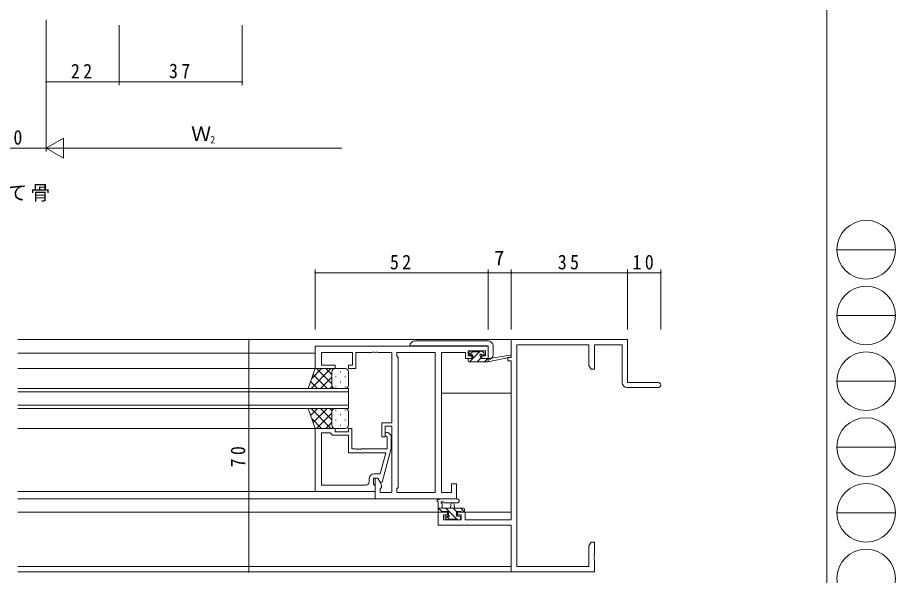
# Model space of a CAD drawing. Units: millimetres on the paper. Extents: x -397 to 397, y -282 to 282.
# Drawn here: x 132.5 to 396.7, y -156.7 to 11.2 of the extents above; entities that cross this region are included whole.
import ezdxf
from ezdxf.enums import TextEntityAlignment as Align

# ---------------------------------------------------------------- set-up
doc = ezdxf.new("R2010")
doc.units = ezdxf.units.MM
for name, color, linetype, lineweight in [('0-1_YKK_ZWAK', 7, 'Continuous', 18), ('0-3_YKK_11', 7, 'Continuous', 18), ('0-4_YKK_12', 2, 'Continuous', 18), ('0-5_YKK_13', 4, 'Continuous', 18), ('0-6_YKK_D', 6, 'Continuous', 18)]:
    doc.layers.add(name, color=color, linetype=linetype, lineweight=lineweight)
doc.layers.add('0-2_USER1', color=7, linetype='Continuous')
doc.styles.add('ＭＳ ゴシック', font='')
doc.styles.get('ＭＳ ゴシック').set_extended_font_data('MS Gothic')

msp = doc.modelspace()

# ---------------------------------------------------------------- linework, layer by layer
at = {"layer": '0-1_YKK_ZWAK'}
for p, q in [((376.092, 279.312), (376.092, -245.688)), ((379.068, -58.704), (396.708, -58.704)), ((379.068, -78.5), (396.708, -78.5)), ((379.068, -98.296), (396.708, -98.296)), ((379.068, -118.092), (396.708, -118.092)), ((379.068, -137.888), (396.708, -137.888))]:
    msp.add_line(p, q, dxfattribs=at)
for centre in [(387.888, -58.704), (387.888, -78.5), (387.888, -98.296), (387.888, -118.092), (387.888, -137.888), (387.888, -157.684)]:
    msp.add_circle(centre, 8.82, dxfattribs=at)
at = {"layer": '0-3_YKK_11'}
for p, q in [((281.12, -85.688), (281.12, -91.188)), ((316.12, -85.688), (281.12, -85.688)), ((316.12, -98.688), (316.12, -85.688)), ((222.12, -87.688), (222.12, -94.488)), ((274.12, -87.688), (222.12, -87.688)), ((224.05, -89.618), (233.32, -89.618)), ((224.05, -93.488), (224.05, -89.618)), ((233.32, -89.618), (233.32, -93.488)), ((234.32, -89.618), (239.162, -89.618)), ((234.32, -94.488), (234.32, -89.618)), ((239.162, -89.618), (239.345, -89.498)), ((239.345, -89.498), (239.895, -89.498)), ((239.895, -89.498), (240.078, -89.618)), ((240.078, -89.618), (240.162, -89.618)), ((240.162, -89.618), (240.345, -89.498)), ((240.345, -89.498), (240.895, -89.498)), ((240.895, -89.498), (241.078, -89.618)), ((241.078, -89.618), (245.12, -89.618)), ((245.12, -89.618), (245.12, -110.788)), ((246.62, -89.618), (246.62, -90.688)), ((258.19, -89.618), (246.62, -89.618)), ((258.19, -131.758), (258.19, -89.618)), ((258.19, -131.758), (258.19, -89.618)), ((260.12, -89.618), (267.32, -89.618)), ((260.12, -131.758), (260.12, -89.618)), ((267.32, -89.618), (267.32, -90.418)), ((268.12, -89.188), (273.32, -89.188)), ((268.12, -90.688), (268.12, -89.188)), ((273.32, -89.188), (273.32, -90.688)), ((274.12, -91.488), (274.12, -87.688)), ((282.75, -87.318), (304.49, -87.318)), ((282.75, -154.058), (282.75, -87.318)), ((304.49, -87.318), (304.49, -93.596)), ((306.12, -87.318), (314.49, -87.318)), ((306.12, -94.688), (306.12, -87.318)), ((314.49, -87.318), (314.49, -98.688)), ((246.62, -90.688), (247.05, -91.118)), ((247.05, -91.118), (247.05, -130.258)), ((267.32, -90.418), (267.32, -91.488)), ((267.32, -91.488), (269.22, -91.488)), ((269.22, -90.688), (268.12, -90.688)), ((269.22, -91.488), (269.22, -90.688)), ((272.22, -90.688), (272.22, -91.488)), ((273.32, -90.688), (272.22, -90.688)), ((272.22, -91.488), (274.12, -91.488)), ((280.12, -91.188), (280.12, -92.188)), ((281.12, -91.188), (280.12, -91.188)), ((280.12, -92.188), (281.12, -92.188)), ((281.12, -92.188), (281.12, -139.958)), ((222.12, -94.488), (228.12, -94.488)), ((228.12, -93.488), (224.05, -93.488)), ((228.12, -94.488), (228.12, -93.488)), ((232.12, -93.488), (232.12, -94.488)), ((233.32, -93.488), (232.12, -93.488)), ((232.12, -94.488), (234.32, -94.488)), ((304.49, -93.596), (305.12, -94.688)), ((305.12, -94.688), (306.12, -94.688)), ((315.99, -100.188), (325.37, -100.188)), ((325.37, -98.688), (316.12, -98.688)), ((242.12, -110.788), (242.12, -114.988)), ((245.12, -110.788), (242.12, -110.788)), ((222.12, -112.488), (228.12, -112.488)), ((222.12, -131.488), (222.12, -112.488)), ((228.12, -112.488), (228.12, -113.488)), ((228.12, -113.488), (232.12, -113.488)), ((232.12, -112.488), (233.12, -112.488)), ((232.12, -113.488), (232.12, -112.488)), ((233.12, -112.488), (233.12, -118.588)), ((243.12, -111.788), (245.12, -111.788)), ((243.12, -114.988), (243.12, -111.788)), ((245.12, -111.788), (245.12, -131.758)), ((224.05, -113.788), (224.05, -129.558)), ((226.62, -113.788), (224.05, -113.788)), ((224.05, -113.788), (224.05, -129.558)), ((226.82, -113.988), (226.62, -113.788)), ((227.32, -114.488), (226.82, -113.988)), ((232.12, -114.488), (227.32, -114.488)), ((232.12, -119.888), (232.12, -114.488)), ((242.12, -114.988), (243.12, -114.988)), ((243.72, -115.136), (243.296, -114.712)), ((243.72, -118.588), (243.72, -115.136)), ((244.144, -113.863), (244.92, -114.639)), ((244.92, -114.639), (244.92, -118.584)), ((233.12, -118.588), (234.162, -118.588)), ((234.162, -118.588), (234.345, -118.708)), ((234.345, -118.708), (234.895, -118.708)), ((234.895, -118.708), (235.078, -118.588)), ((235.078, -118.588), (235.162, -118.588)), ((235.162, -118.588), (235.345, -118.708)), ((235.345, -118.708), (235.895, -118.708)), ((235.895, -118.708), (236.078, -118.588)), ((236.078, -118.588), (243.72, -118.588)), ((244.92, -118.584), (242.213, -128.688)), ((243.328, -119.888), (232.12, -119.888)), ((241.64, -126.188), (243.328, -119.888)), ((239.82, -126.188), (241.64, -126.188)), ((238.32, -128.558), (238.32, -127.688)), ((239.62, -127.488), (239.62, -129.288)), ((240.92, -127.488), (239.62, -127.488)), ((239.62, -129.288), (239.82, -129.488)), ((240.12, -127.488), (240.12, -133.688)), ((240.92, -127.488), (240.12, -127.488)), ((242.05, -129.445), (240.92, -127.488)), ((241.613, -128.688), (240.92, -127.488)), ((242.213, -128.688), (241.613, -128.688)), ((263.12, -129.188), (263.12, -131.758)), ((264.62, -129.188), (263.12, -129.188)), ((264.62, -133.688), (264.62, -129.188)), ((240.12, -131.488), (222.12, -131.488)), ((224.05, -129.558), (237.32, -129.558)), ((239.82, -129.488), (240.12, -129.788)), ((240.12, -129.788), (240.12, -131.488)), ((241.62, -130.688), (242.05, -130.258)), ((241.62, -131.758), (241.62, -130.688)), ((245.12, -131.758), (241.62, -131.758)), ((242.05, -130.258), (242.05, -129.445)), ((247.05, -130.258), (246.62, -130.688)), ((246.62, -130.688), (246.62, -131.758)), ((246.62, -131.758), (258.19, -131.758)), ((263.12, -131.758), (260.12, -131.758)), ((240.12, -133.688), (264.62, -133.688)), ((259.12, -137.688), (259.12, -141.588)), ((261.92, -137.688), (259.12, -137.688)), ((260.75, -138.488), (261.92, -138.488)), ((260.75, -139.958), (260.75, -138.488)), ((266.02, -139.958), (260.75, -139.958)), ((261.92, -138.488), (261.92, -137.688)), ((264.92, -137.688), (264.92, -138.488)), ((267.22, -137.688), (264.92, -137.688)), ((264.92, -138.488), (266.02, -138.488)), ((266.02, -138.488), (266.02, -139.958)), ((267.22, -139.958), (267.22, -137.688)), ((281.12, -139.958), (267.22, -139.958)), ((259.12, -141.588), (281.12, -141.588)), ((281.12, -141.588), (281.12, -155.688)), ((305.12, -146.688), (304.49, -147.779)), ((304.49, -147.779), (304.49, -154.058)), ((306.12, -146.688), (305.12, -146.688)), ((306.12, -150.229), (306.12, -146.688)), ((306, -150.413), (306.12, -150.229)), ((306, -150.963), (306, -150.413)), ((306.12, -151.146), (306, -150.963)), ((306, -151.413), (306.12, -151.229)), ((306, -151.963), (306, -151.413)), ((306.12, -152.146), (306, -151.963)), ((306.12, -151.229), (306.12, -151.146)), ((306.12, -155.688), (306.12, -152.146)), ((281.12, -155.688), (306.12, -155.688)), ((304.49, -154.058), (282.75, -154.058))]:
    msp.add_line(p, q, dxfattribs=at)
for centre, radius, start, end in [((315.99, -98.688), 1.5, 180.00001, 269.99999), ((325.37, -99.438), 0.75, 269.99999, 90.00001), ((243.72, -114.288), 0.6, 44.99999, 225.00001), ((239.82, -127.688), 1.5, 90.00001, 179.99999), ((237.32, -128.558), 1, 270.00001, 359.99999)]:
    msp.add_arc(centre, radius, start, end, dxfattribs=at)
at = {"layer": '0-4_YKK_12'}
for p, q in [((132.62, -85.688), (281.42, -85.688)), ((132.62, -89.888), (222.12, -89.888)), ((222.62, -94.488), (132.62, -94.488)), ((232.12, -100.488), (132.62, -100.488)), ((132.62, -101.488), (232.12, -101.488)), ((232.12, -106.488), (232.12, -100.488)), ((281.12, -101.888), (260.12, -101.888)), ((232.12, -105.488), (132.62, -105.488)), ((132.62, -106.488), (232.12, -106.488)), ((132.62, -112.488), (222.62, -112.488)), ((132.62, -131.488), (240.12, -131.488)), ((132.62, -133.688), (240.42, -133.688)), ((132.62, -137.688), (262.22, -137.688)), ((281.12, -137.688), (264.62, -137.688)), ((132.62, -154.058), (281.12, -154.058)), ((132.62, -155.688), (281.42, -155.688))]:
    msp.add_line(p, q, dxfattribs=at)
at = {"layer": '0-5_YKK_13'}
for p, q in [((251.18, -86.527), (250.913, -86.795)), ((267.241, -86.087), (252.241, -86.087)), ((273.948, -86.087), (267.241, -86.087)), ((273.998, -86.087), (273.948, -86.087)), ((275.173, -86.641), (275.059, -86.527)), ((275.327, -86.795), (275.173, -86.641)), ((250.62, -87.502), (250.62, -87.587)), ((250.62, -87.688), (250.62, -87.587)), ((250.62, -87.587), (251.62, -87.587)), ((251.62, -87.587), (264.62, -87.587)), ((265.62, -87.587), (266.62, -87.587)), ((266.62, -87.587), (274.12, -87.587)), ((268.42, -90.088), (268.42, -89.588)), ((269.405, -89.413), (268.513, -90.305)), ((271.776, -89.288), (268.576, -92.488)), ((268.72, -89.288), (269.22, -89.288)), ((269.42, -89.488), (271.42, -89.488)), ((271.62, -89.288), (272.22, -89.288)), ((272.432, -89.376), (272.932, -89.876)), ((274.12, -90.487), (274.12, -87.587)), ((275.62, -87.614), (275.62, -87.502)), ((275.62, -90.487), (275.62, -87.614)), ((268.12, -92.188), (268.12, -91.788)), ((268.42, -91.488), (269.52, -91.488)), ((269.52, -90.388), (268.72, -90.388)), ((269.52, -91.488), (269.52, -90.388)), ((271.92, -91.389), (270.821, -92.488)), ((271.92, -90.849), (271.92, -91.488)), ((271.92, -91.488), (274.118, -91.488)), ((272.72, -90.388), (272.381, -90.388)), ((274.066, -91.488), (273.066, -92.488)), ((274.118, -92.488), (280.879, -91.081)), ((274.118, -91.488), (274.205, -91.474)), ((274.118, -92.488), (274.118, -91.488)), ((274.206, -91.487), (274.62, -91.487)), ((275.232, -91.314), (280.774, -90.491)), ((219.973, -100.488), (222.116, -94.488)), ((226.848, -94.488), (220.848, -100.488)), ((224.02, -94.488), (221.059, -97.448)), ((222.116, -94.488), (228.116, -94.488)), ((227.116, -99.108), (222.496, -94.488)), ((227.116, -96.279), (225.324, -94.488)), ((231.116, -94.488), (228.116, -94.488)), ((268.42, -92.488), (274.118, -92.488)), ((225.668, -100.488), (221.472, -96.292)), ((227.116, -97.048), (223.676, -100.488)), ((227.116, -95.488), (227.116, -99.088)), ((227.116, -95.888), (227.116, -99.488)), ((228.338, -96.823), (228.338, -97.023)), ((229.753, -95.408), (229.753, -95.608)), ((231.168, -96.823), (231.168, -97.023)), ((232.116, -99.488), (232.116, -95.488)), ((222.839, -100.488), (220.728, -98.376)), ((227.173, -99.82), (226.505, -100.488)), ((228.338, -99.853), (228.338, -100.053)), ((229.753, -98.438), (229.753, -98.638)), ((231.168, -99.853), (231.168, -100.053)), ((228.338, -100.488), (219.973, -100.488)), ((228.116, -100.488), (231.116, -100.488)), ((219.973, -106.488), (222.116, -112.488)), ((228.338, -106.488), (219.973, -106.488)), ((222.839, -106.488), (220.728, -108.599)), ((226.848, -112.488), (220.848, -106.488)), ((225.668, -106.488), (221.472, -110.683)), ((227.116, -107.867), (222.496, -112.488)), ((227.116, -109.927), (223.676, -106.488)), ((227.173, -107.156), (226.505, -106.488)), ((227.116, -111.088), (227.116, -107.488)), ((227.116, -111.488), (227.116, -107.888)), ((228.116, -106.488), (231.116, -106.488)), ((228.338, -107.123), (228.338, -106.923)), ((231.168, -107.123), (231.168, -106.923)), ((232.116, -107.488), (232.116, -111.488)), ((224.02, -112.488), (221.059, -109.527)), ((227.116, -110.696), (225.324, -112.488)), ((228.338, -110.153), (228.338, -109.953)), ((229.753, -108.538), (229.753, -108.338)), ((231.168, -110.153), (231.168, -109.953)), ((222.116, -112.488), (228.116, -112.488)), ((231.116, -112.488), (228.116, -112.488)), ((229.753, -111.568), (229.753, -111.368)), ((259.12, -137.388), (259.12, -134.707)), ((264.848, -133.688), (259.685, -133.688)), ((259.12, -136.488), (266.72, -136.488)), ((260.213, -137.538), (259.163, -136.488)), ((260.32, -135.307), (260.32, -136.488)), ((264.848, -134.888), (260.887, -134.89)), ((264.708, -139.788), (261.408, -136.488)), ((262.82, -136.488), (262.922, -135.343)), ((264.653, -137.488), (263.653, -136.488)), ((264.02, -136.488), (263.918, -135.343)), ((266.968, -137.557), (265.898, -136.488)), ((267.02, -136.788), (267.02, -137.388)), ((260.02, -137.688), (259.42, -137.688)), ((262.22, -137.488), (260.22, -137.488)), ((261.708, -139.9), (261.208, -139.4)), ((261.42, -138.888), (261.759, -138.888)), ((262.63, -139.955), (261.563, -138.888)), ((262.52, -139.988), (261.92, -139.988)), ((262.22, -138.427), (262.22, -137.488)), ((264.82, -139.788), (262.72, -139.788)), ((264.62, -137.488), (264.62, -138.888)), ((265.92, -137.488), (264.62, -137.488)), ((264.62, -138.888), (265.52, -138.888)), ((265.52, -139.988), (265.02, -139.988)), ((265.82, -139.188), (265.82, -139.688)), ((266.72, -137.688), (266.12, -137.688))]:
    msp.add_line(p, q, dxfattribs=at)
for points in [[(264.62, -87.587), (264.912, -87.587), (265.576, -87.587), (265.62, -87.587)], [(274.12, -90.487), (274.12, -91.487), (274.206, -91.487)]]:
    msp.add_lwpolyline(points, dxfattribs=at)
for centre, radius, start, end in [((251.62, -87.502), 1, 135, 180), ((252.241, -87.587), 1.5, 90, 135), ((273.998, -87.587), 1.5, 45, 90), ((274.62, -87.502), 1, 0, 45), ((268.72, -89.588), 0.3, 90, 180), ((269.22, -89.488), 0.2, 0, 90), ((271.62, -89.488), 0.2, 90, 180), ((272.22, -89.588), 0.3, 45, 90), ((268.42, -91.788), 0.3, 90, 180), ((268.42, -92.188), 0.3, 180, 270), ((268.72, -90.088), 0.3, 180, 270), ((271.92, -90.388), 0.25, 33.05573, 236.94427), ((271.62, -90.849), 0.3, 0, 56.94427), ((272.381, -90.088), 0.3, 213.05573, 270), ((272.72, -90.088), 0.3, 270, 45), ((274.253, -91.77), 0.3, 39.19754, 99.19754), ((274.718, -91.391), 0.3, 219.19754, 338.44936), ((274.62, -90.487), 1, 270, 0), ((275.276, -91.611), 0.3, 98.44936, 158.44936), ((280.818, -90.788), 0.3, 281.74981, 98.44936), ((228.116, -95.488), 1, 90, 180), ((228.116, -95.488), 1, 90, 180), ((231.116, -95.488), 1, 0, 90), ((228.116, -99.488), 1, 180, 270), ((228.116, -99.488), 1, 180, 270), ((231.116, -99.488), 1, 270, 0), ((228.116, -107.488), 1, 90, 180), ((228.116, -107.488), 1, 90, 180), ((231.116, -107.488), 1, 360, 90), ((228.116, -111.488), 1, 180, 270), ((228.116, -111.488), 1, 180, 270), ((231.116, -111.488), 1, 270, 360), ((259.12, -134.188), 0.3, 79.47122, 240), ((258.82, -134.707), 0.3, 0, 60), ((259.229, -133.598), 0.3, 259.47122, 319.47122), ((259.685, -133.988), 0.3, 90, 139.47122), ((260.32, -134.788), 0.3, 19.18976, 240), ((260.886, -134.59), 0.3, 199.18976, 270.04023), ((264.847, -134.288), 0.6, 270.04023, 90.04023), ((260.02, -135.307), 0.3, 0, 60), ((263.42, -135.388), 0.5, 5.09207, 174.90793), ((266.72, -136.788), 0.3, 0, 90), ((259.42, -137.388), 0.3, 180, 270), ((260.02, -137.488), 0.2, 270, 0), ((261.42, -139.188), 0.3, 90, 225), ((261.92, -139.688), 0.3, 225, 270), ((261.759, -139.188), 0.3, 33.05573, 90), ((262.22, -138.888), 0.25, 213.05573, 56.94427), ((262.52, -138.427), 0.3, 180, 236.94427), ((262.52, -139.788), 0.2, 270, 0), ((265.02, -139.788), 0.2, 180, 270), ((265.52, -139.188), 0.3, 0, 90), ((265.52, -139.688), 0.3, 270, 0), ((266.12, -137.488), 0.2, 180, 270), ((266.72, -137.388), 0.3, 270, 0)]:
    msp.add_arc(centre, radius, start, end, dxfattribs=at)
at = {"layer": '0-6_YKK_D'}
for p, q in [((141.12, 10.477), (141.12, -29.153)), ((141.12, 10.477), (141.12, -29.153)), ((141.12, 8.847), (141.12, -9.153)), ((163.12, 8.847), (163.12, -9.153)), ((163.12, 8.847), (163.12, -9.153)), ((200.12, 8.847), (200.12, -9.153)), ((141.12, -8.153), (163.12, -8.153)), ((163.12, -8.153), (200.12, -8.153)), ((141.12, -28.153), (146.316, -25.153)), ((146.316, -31.153), (146.316, -25.153)), ((141.12, -28.153), (121.12, -28.153)), ((141.12, -28.153), (151.512, -28.153)), ((141.12, -28.153), (146.316, -31.153)), ((147.12, -28.153), (230.12, -28.153)), ((222.12, -82.688), (222.12, -64.688)), ((274.12, -65.688), (222.12, -65.688)), ((274.12, -82.688), (274.12, -64.688)), ((274.12, -82.688), (274.12, -64.688)), ((281.12, -65.688), (274.12, -65.688)), ((281.12, -82.688), (281.12, -64.688)), ((281.12, -82.688), (281.12, -64.688)), ((281.12, -65.688), (316.12, -65.688)), ((316.12, -82.688), (316.12, -64.688)), ((316.12, -82.688), (316.12, -64.688)), ((316.12, -65.688), (326.12, -65.688)), ((326.12, -82.688), (326.12, -64.688)), ((219.12, -85.688), (201.12, -85.688)), ((202.12, -85.688), (202.12, -155.688)), ((219.12, -155.688), (201.12, -155.688))]:
    msp.add_line(p, q, dxfattribs=at)
for centre, start, end in [((141.12, -8.153), 0, 180), ((141.12, -8.153), 180, 0), ((163.12, -8.153), 0, 180), ((163.12, -8.153), 0, 180), ((163.12, -8.153), 180, 0), ((163.12, -8.153), 180, 0), ((200.12, -8.153), 0, 180), ((200.12, -8.153), 180, 0), ((222.12, -65.688), 0, 180), ((222.12, -65.688), 180, 0), ((274.12, -65.688), 0, 180), ((274.12, -65.688), 0, 180), ((274.12, -65.688), 180, 0), ((274.12, -65.688), 180, 0), ((281.12, -65.688), 0, 180), ((281.12, -65.688), 0, 180), ((281.12, -65.688), 180, 0), ((281.12, -65.688), 180, 0), ((316.12, -65.688), 0, 180), ((316.12, -65.688), 0, 180), ((316.12, -65.688), 180, 0), ((316.12, -65.688), 180, 0), ((326.12, -65.688), 0, 180), ((326.12, -65.688), 180, 0), ((202.12, -85.688), 90, 270), ((202.12, -85.688), 270, 90), ((202.12, -155.688), 90, 270), ((202.12, -155.688), 270, 90)]:
    msp.add_arc(centre, 0.106, start, end, dxfattribs=at)

# ---------------------------------------------------------------- texts
at = {"layer": '0-2_USER1', "insert": (122.336, -44.219), "char_height": 4.399, "attachment_point": 7, "style": 'ＭＳ ゴシック'}
msp.add_mtext('\\T1.17;たて骨', dxfattribs=at)
at = {"layer": '0-6_YKK_D', "color": 7, "style": 'ＭＳ ゴシック'}
for s, height, p in [('Ｗ', 4.399, (184.78, -27.353)), ('2', 2.199, (190.54, -27.353)), ('7', 4.399, (276.02, -64.688))]:
    msp.add_text(s, height=height, dxfattribs=at).set_placement(p, align=Align.BOTTOM_LEFT)
at = {"layer": '0-6_YKK_D', "color": 7, "char_height": 4.399, "attachment_point": 7, "style": 'ＭＳ ゴシック'}
for s, insert in [('\\T1.37;\\W0.9;22', (148.6, -7.153)), ('\\T1.37;\\W0.9;37', (178.1, -7.153)), ('\\T1.37;\\W0.9;20', (127.6, -27.153)), ('\\T1.37;\\W0.9;52', (244.6, -64.688)), ('\\T1.37;\\W0.9;35', (295.1, -64.688)), ('\\T1.37;\\W0.9;10', (317.6, -64.688))]:
    msp.add_mtext(s, dxfattribs=dict(at, insert=insert))
at = {"layer": '0-6_YKK_D', "color": 7, "insert": (201.12, -124.208), "char_height": 4.399, "attachment_point": 7, "rotation": 90, "style": 'ＭＳ ゴシック'}
msp.add_mtext('\\T1.37;\\W0.9;70', dxfattribs=at)

doc.saveas('drawing.dxf')
